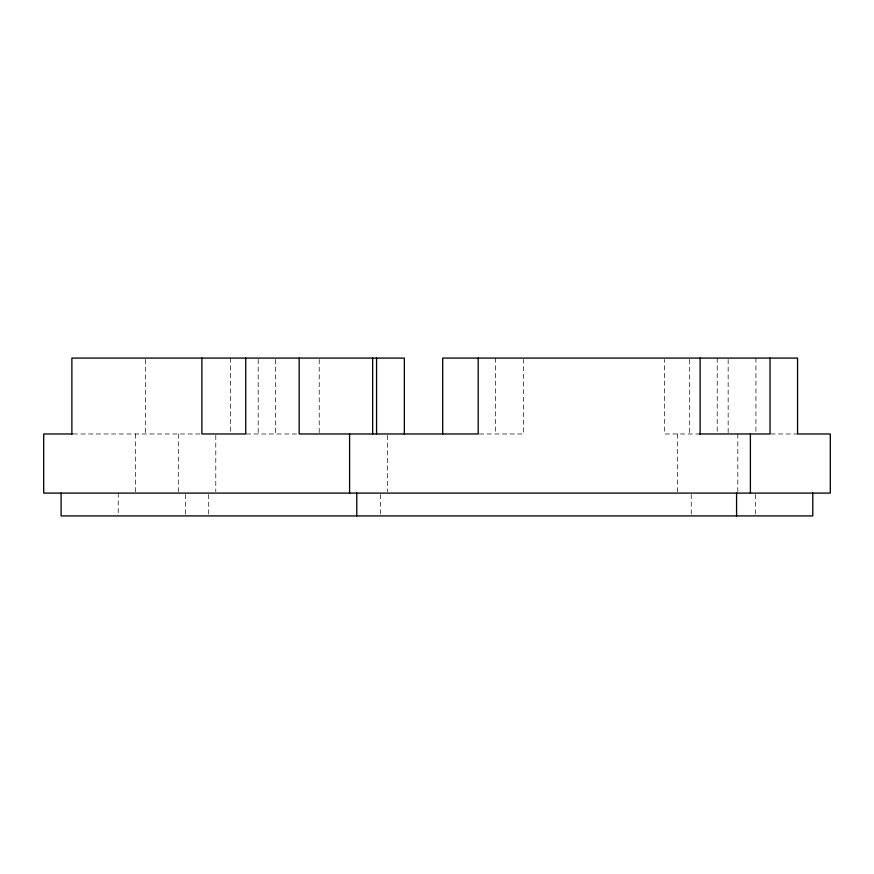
<?xml version="1.0" encoding="UTF-8"?>
<svg xmlns="http://www.w3.org/2000/svg" width="874" height="874" viewBox="0 0 874 874"><rect width="100%" height="100%" fill="white"/><g stroke="black" fill="none" stroke-linecap="round" stroke-linejoin="round"><path stroke-width="0.66" stroke-dasharray="4.37 3.28" d="M73.241 433.974L199.96 433.974M246.282 433.974L297.444 433.974M479.433 433.974L523.439 433.974L523.439 359.433M700.107 433.974L664.611 433.974L664.611 359.433M770.802 433.974L797.558 433.974M755.923 358.078L755.923 432.619M755.322 494.433L755.322 514.578M737.82 433.974L737.82 491.745M728.151 359.433L728.151 432.619M717.226 358.078L717.226 432.619M691.236 494.433L691.236 514.578M689.706 359.433L689.706 433.974M677.416 433.974L677.416 491.745M495.667 358.078L495.667 433.974M387.575 435.318L387.575 491.745M380.387 494.433L380.387 514.578M319.218 359.433L319.218 432.619M275.376 359.433L275.376 433.974M258.191 359.433L258.191 433.974M230.419 358.078L230.419 432.619M215.791 435.318L215.791 491.745M208.7 494.433L208.7 514.578M185.397 494.433L185.397 514.578M178.296 433.974L178.296 491.745M145.368 359.433L145.368 433.974M135.623 433.974L135.623 491.745M118.23 493.089L118.23 514.578"/><path stroke-width="1.31" d="M72.247 433.974L43.7 433.974L43.7 493.089L830.3 493.089L830.3 433.974L797.558 433.974L797.558 358.078L442.692 358.078L442.692 433.974M699.233 433.974L770.027 433.974L770.027 358.078M812.787 493.089L812.787 515.922L61.104 515.922L61.104 493.089M750.395 433.974L750.395 493.089M736.574 493.089L736.574 515.922M700.107 358.078L700.107 433.974M478.198 358.078L478.198 433.974L299.17 433.974L299.17 358.078M404.345 433.974L404.345 358.078L71.886 358.078L71.886 433.974M376.574 358.078L376.574 433.974M372.652 358.078L372.652 433.974M356.778 493.089L356.778 515.922M349.589 433.974L349.589 493.089M245.736 358.078L245.736 433.974L201.894 433.974L201.894 358.078"/></g></svg>
